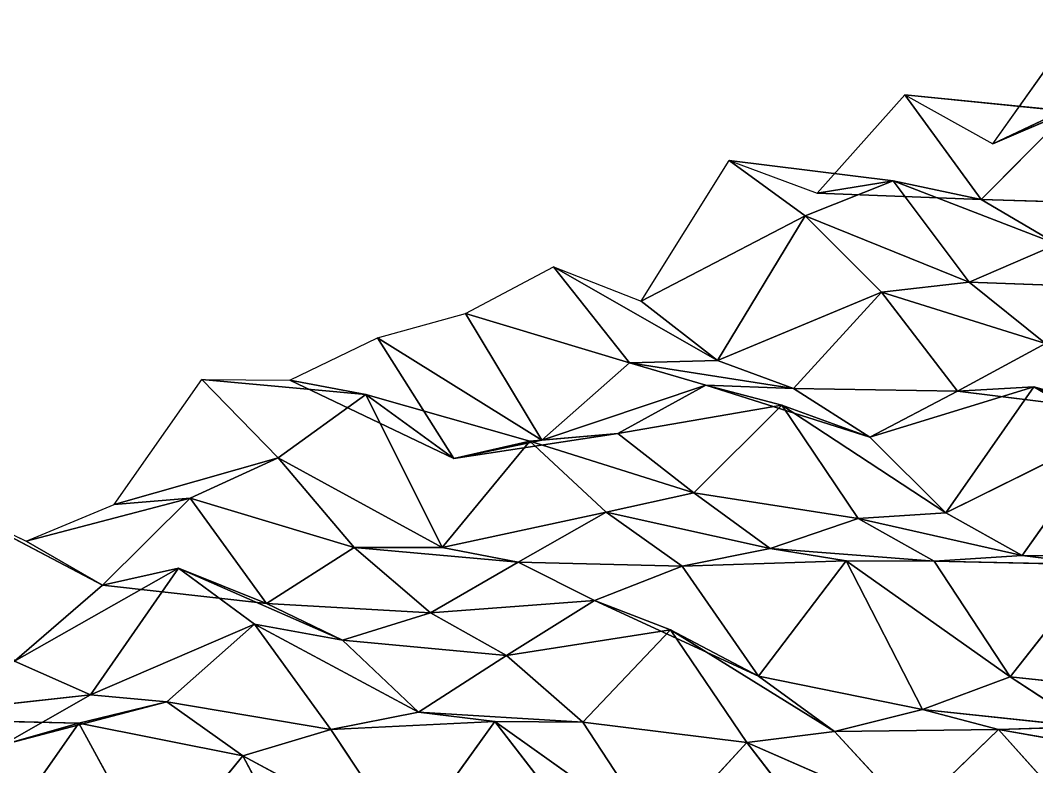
# Model space of a CAD drawing. Header units: metres. Extents: x -3703 to 431, y -1555 to 134.
# Drawn here: x -2308.5 to -2153.3, y -947.8 to -833.8 of the extents above; entities that cross this region are included whole.
import ezdxf

# ---------------------------------------------------------------- set-up
doc = ezdxf.new("R2010")
doc.units = ezdxf.units.M

msp = doc.modelspace()

# ---------------------------------------------------------------- linework, layer by layer
for p, q in [((-2160.042, -852.6687, -4694.363), (-2146.6255, -833.8386, -4671.078)), ((-2134.998, -840.8622, -4709.8345), (-2160.042, -852.6687, -4694.363)), ((-2160.042, -852.6687, -4694.363), (-2134.998, -840.8622, -4709.8345)), ((-2186.8748, -860.2356, -4747.662), (-2173.4583, -845.21655, -4723.525)), ((-2148.4143, -847.719, -4735.7964), (-2173.4583, -845.21655, -4723.525)), ((-2173.4583, -845.21655, -4723.525), (-2160.042, -852.6687, -4694.363)), ((-2173.4583, -845.21655, -4723.525), (-2161.8308, -861.1963, -4760.279)), ((-2161.8308, -861.1963, -4760.279), (-2173.4583, -845.21655, -4723.525)), ((-2173.4583, -845.21655, -4723.525), (-2148.4143, -847.719, -4735.7964)), ((-2148.4143, -847.719, -4735.7964), (-2161.8308, -861.1963, -4760.279)), ((-2161.8308, -861.1963, -4760.279), (-2148.4143, -847.719, -4735.7964)), ((-2160.042, -852.6687, -4694.363), (-2148.4143, -847.719, -4735.7964)), ((-2148.4143, -847.719, -4735.7964), (-2160.042, -852.6687, -4694.363)), ((-2213.7075, -876.70715, -4798.9697), (-2200.291, -855.2516, -4776.272)), ((-2175.247, -858.3573, -4788.4087), (-2200.291, -855.2516, -4776.272)), ((-2200.291, -855.2516, -4776.272), (-2186.8748, -860.2356, -4747.662)), ((-2200.291, -855.2516, -4776.272), (-2188.6636, -863.6692, -4814.7163)), ((-2188.6636, -863.6692, -4814.7163), (-2200.291, -855.2516, -4776.272)), ((-2200.291, -855.2516, -4776.272), (-2175.247, -858.3573, -4788.4087)), ((-2175.247, -858.3573, -4788.4087), (-2188.6636, -863.6692, -4814.7163)), ((-2188.6636, -863.6692, -4814.7163), (-2175.247, -858.3573, -4788.4087)), ((-2186.8748, -860.2356, -4747.662), (-2175.247, -858.3573, -4788.4087)), ((-2175.247, -858.3573, -4788.4087), (-2186.8748, -860.2356, -4747.662)), ((-2161.8308, -861.1963, -4760.279), (-2175.247, -858.3573, -4788.4087)), ((-2150.2031, -868.0154, -4799.0806), (-2175.247, -858.3573, -4788.4087)), ((-2175.247, -858.3573, -4788.4087), (-2161.8308, -861.1963, -4760.279)), ((-2175.247, -858.3573, -4788.4087), (-2163.6196, -873.78625, -4825.285)), ((-2163.6196, -873.78625, -4825.285), (-2175.247, -858.3573, -4788.4087)), ((-2175.247, -858.3573, -4788.4087), (-2150.2031, -868.0154, -4799.0806)), ((-2161.8308, -861.1963, -4760.279), (-2186.8748, -860.2356, -4747.662)), ((-2186.8748, -860.2356, -4747.662), (-2161.8308, -861.1963, -4760.279)), ((-2136.7869, -861.96936, -4772.937), (-2161.8308, -861.1963, -4760.279)), ((-2161.8308, -861.1963, -4760.279), (-2150.2031, -868.0154, -4799.0806)), ((-2150.2031, -868.0154, -4799.0806), (-2161.8308, -861.1963, -4760.279)), ((-2161.8308, -861.1963, -4760.279), (-2136.7869, -861.96936, -4772.937)), ((-2188.6636, -863.6692, -4814.7163), (-2213.7075, -876.70715, -4798.9697)), ((-2213.7075, -876.70715, -4798.9697), (-2188.6636, -863.6692, -4814.7163)), ((-2188.6636, -863.6692, -4814.7163), (-2202.08, -885.7538, -4837.2734)), ((-2202.08, -885.7538, -4837.2734), (-2188.6636, -863.6692, -4814.7163)), ((-2163.6196, -873.78625, -4825.285), (-2188.6636, -863.6692, -4814.7163)), ((-2188.6636, -863.6692, -4814.7163), (-2177.0361, -875.3176, -4852.438)), ((-2177.0361, -875.3176, -4852.438), (-2188.6636, -863.6692, -4814.7163)), ((-2188.6636, -863.6692, -4814.7163), (-2163.6196, -873.78625, -4825.285)), ((-2150.2031, -868.0154, -4799.0806), (-2163.6196, -873.78625, -4825.285)), ((-2163.6196, -873.78625, -4825.285), (-2150.2031, -868.0154, -4799.0806)), ((-2240.5403, -878.6094, -4853.5356), (-2227.124, -871.44507, -4827.6416)), ((-2202.08, -885.7538, -4837.2734), (-2227.124, -871.44507, -4827.6416)), ((-2227.124, -871.44507, -4827.6416), (-2213.7075, -876.70715, -4798.9697)), ((-2227.124, -871.44507, -4827.6416), (-2215.4963, -886.11414, -4864.6885)), ((-2215.4963, -886.11414, -4864.6885), (-2227.124, -871.44507, -4827.6416)), ((-2227.124, -871.44507, -4827.6416), (-2202.08, -885.7538, -4837.2734)), ((-2163.6196, -873.78625, -4825.285), (-2177.0361, -875.3176, -4852.438)), ((-2177.0361, -875.3176, -4852.438), (-2163.6196, -873.78625, -4825.285)), ((-2138.5757, -874.7449, -4837.9023), (-2163.6196, -873.78625, -4825.285)), ((-2163.6196, -873.78625, -4825.285), (-2151.9922, -883.1477, -4863.5186)), ((-2151.9922, -883.1477, -4863.5186), (-2163.6196, -873.78625, -4825.285)), ((-2163.6196, -873.78625, -4825.285), (-2138.5757, -874.7449, -4837.9023)), ((-2213.7075, -876.70715, -4798.9697), (-2202.08, -885.7538, -4837.2734)), ((-2202.08, -885.7538, -4837.2734), (-2213.7075, -876.70715, -4798.9697)), ((-2177.0361, -875.3176, -4852.438), (-2202.08, -885.7538, -4837.2734)), ((-2202.08, -885.7538, -4837.2734), (-2177.0361, -875.3176, -4852.438)), ((-2177.0361, -875.3176, -4852.438), (-2190.4524, -890.0399, -4876.642)), ((-2190.4524, -890.0399, -4876.642), (-2177.0361, -875.3176, -4852.438)), ((-2151.9922, -883.1477, -4863.5186), (-2177.0361, -875.3176, -4852.438)), ((-2177.0361, -875.3176, -4852.438), (-2165.4084, -890.45776, -4889.38)), ((-2165.4084, -890.45776, -4889.38), (-2177.0361, -875.3176, -4852.438)), ((-2177.0361, -875.3176, -4852.438), (-2151.9922, -883.1477, -4863.5186)), ((-2253.9568, -882.3169, -4880.2017), (-2240.5403, -878.6094, -4853.5356)), ((-2215.4963, -886.11414, -4864.6885), (-2240.5403, -878.6094, -4853.5356)), ((-2240.5403, -878.6094, -4853.5356), (-2228.9128, -897.9396, -4889.5396)), ((-2228.9128, -897.9396, -4889.5396), (-2240.5403, -878.6094, -4853.5356)), ((-2240.5403, -878.6094, -4853.5356), (-2215.4963, -886.11414, -4864.6885)), ((-2267.373, -888.7543, -4906.258), (-2253.9568, -882.3169, -4880.2017)), ((-2228.9128, -897.9396, -4889.5396), (-2253.9568, -882.3169, -4880.2017)), ((-2253.9568, -882.3169, -4880.2017), (-2242.329, -900.7379, -4916.409)), ((-2242.329, -900.7379, -4916.409), (-2253.9568, -882.3169, -4880.2017)), ((-2253.9568, -882.3169, -4880.2017), (-2228.9128, -897.9396, -4889.5396)), ((-2151.9922, -883.1477, -4863.5186), (-2165.4084, -890.45776, -4889.38)), ((-2165.4084, -890.45776, -4889.38), (-2151.9922, -883.1477, -4863.5186)), ((-2202.08, -885.7538, -4837.2734), (-2215.4963, -886.11414, -4864.6885)), ((-2215.4963, -886.11414, -4864.6885), (-2202.08, -885.7538, -4837.2734)), ((-2202.08, -885.7538, -4837.2734), (-2190.4524, -890.0399, -4876.642)), ((-2190.4524, -890.0399, -4876.642), (-2202.08, -885.7538, -4837.2734)), ((-2215.4963, -886.11414, -4864.6885), (-2228.9128, -897.9396, -4889.5396)), ((-2228.9128, -897.9396, -4889.5396), (-2215.4963, -886.11414, -4864.6885)), ((-2190.4524, -890.0399, -4876.642), (-2215.4963, -886.11414, -4864.6885)), ((-2215.4963, -886.11414, -4864.6885), (-2203.869, -889.53625, -4904.25)), ((-2203.869, -889.53625, -4904.25), (-2215.4963, -886.11414, -4864.6885)), ((-2215.4963, -886.11414, -4864.6885), (-2190.4524, -890.0399, -4876.642)), ((-2294.206, -907.7278, -4957.006), (-2280.7896, -888.6548, -4933.7754)), ((-2255.7456, -890.94336, -4946.0947), (-2280.7896, -888.6548, -4933.7754)), ((-2280.7896, -888.6548, -4933.7754), (-2267.373, -888.7543, -4906.258)), ((-2280.7896, -888.6548, -4933.7754), (-2269.162, -900.635, -4971.423)), ((-2269.162, -900.635, -4971.423), (-2280.7896, -888.6548, -4933.7754)), ((-2280.7896, -888.6548, -4933.7754), (-2255.7456, -890.94336, -4946.0947)), ((-2242.329, -900.7379, -4916.409), (-2267.373, -888.7543, -4906.258)), ((-2267.373, -888.7543, -4906.258), (-2255.7456, -890.94336, -4946.0947)), ((-2255.7456, -890.94336, -4946.0947), (-2267.373, -888.7543, -4906.258)), ((-2267.373, -888.7543, -4906.258), (-2242.329, -900.7379, -4916.409)), ((-2203.869, -889.53625, -4904.25), (-2228.9128, -897.9396, -4889.5396)), ((-2228.9128, -897.9396, -4889.5396), (-2203.869, -889.53625, -4904.25)), ((-2203.869, -889.53625, -4904.25), (-2217.2852, -896.9066, -4930.097)), ((-2217.2852, -896.9066, -4930.097), (-2203.869, -889.53625, -4904.25)), ((-2190.4524, -890.0399, -4876.642), (-2203.869, -889.53625, -4904.25)), ((-2178.825, -897.4675, -4915.3076), (-2203.869, -889.53625, -4904.25)), ((-2203.869, -889.53625, -4904.25), (-2190.4524, -890.0399, -4876.642)), ((-2203.869, -889.53625, -4904.25), (-2192.2412, -892.58435, -4943.895)), ((-2192.2412, -892.58435, -4943.895), (-2203.869, -889.53625, -4904.25)), ((-2203.869, -889.53625, -4904.25), (-2178.825, -897.4675, -4915.3076)), ((-2165.4084, -890.45776, -4889.38), (-2190.4524, -890.0399, -4876.642)), ((-2190.4524, -890.0399, -4876.642), (-2178.825, -897.4675, -4915.3076)), ((-2178.825, -897.4675, -4915.3076), (-2190.4524, -890.0399, -4876.642)), ((-2190.4524, -890.0399, -4876.642), (-2165.4084, -890.45776, -4889.38)), ((-2153.781, -889.77295, -4929.8594), (-2178.825, -897.4675, -4915.3076)), ((-2178.825, -897.4675, -4915.3076), (-2153.781, -889.77295, -4929.8594)), ((-2165.4084, -890.45776, -4889.38), (-2178.825, -897.4675, -4915.3076)), ((-2178.825, -897.4675, -4915.3076), (-2165.4084, -890.45776, -4889.38)), ((-2153.781, -889.77295, -4929.8594), (-2167.1973, -909.0078, -4953.0537)), ((-2167.1973, -909.0078, -4953.0537), (-2153.781, -889.77295, -4929.8594)), ((-2165.4084, -890.45776, -4889.38), (-2153.781, -889.77295, -4929.8594)), ((-2153.781, -889.77295, -4929.8594), (-2165.4084, -890.45776, -4889.38)), ((-2140.3645, -893.54407, -4901.521), (-2165.4084, -890.45776, -4889.38)), ((-2165.4084, -890.45776, -4889.38), (-2140.3645, -893.54407, -4901.521)), ((-2140.3645, -893.54407, -4901.521), (-2153.781, -889.77295, -4929.8594)), ((-2128.737, -901.17566, -4940.141), (-2153.781, -889.77295, -4929.8594)), ((-2153.781, -889.77295, -4929.8594), (-2140.3645, -893.54407, -4901.521)), ((-2153.781, -889.77295, -4929.8594), (-2142.1533, -896.6107, -4968.657)), ((-2142.1533, -896.6107, -4968.657), (-2153.781, -889.77295, -4929.8594)), ((-2153.781, -889.77295, -4929.8594), (-2128.737, -901.17566, -4940.141)), ((-2255.7456, -890.94336, -4946.0947), (-2269.162, -900.635, -4971.423)), ((-2269.162, -900.635, -4971.423), (-2255.7456, -890.94336, -4946.0947)), ((-2242.329, -900.7379, -4916.409), (-2255.7456, -890.94336, -4946.0947)), ((-2230.7017, -898.0984, -4957.326), (-2255.7456, -890.94336, -4946.0947)), ((-2255.7456, -890.94336, -4946.0947), (-2242.329, -900.7379, -4916.409)), ((-2255.7456, -890.94336, -4946.0947), (-2244.1182, -914.33704, -4981.1904)), ((-2244.1182, -914.33704, -4981.1904), (-2255.7456, -890.94336, -4946.0947)), ((-2255.7456, -890.94336, -4946.0947), (-2230.7017, -898.0984, -4957.326)), ((-2192.2412, -892.58435, -4943.895), (-2217.2852, -896.9066, -4930.097)), ((-2217.2852, -896.9066, -4930.097), (-2192.2412, -892.58435, -4943.895)), ((-2192.2412, -892.58435, -4943.895), (-2205.6577, -905.9542, -4968.401)), ((-2205.6577, -905.9542, -4968.401), (-2192.2412, -892.58435, -4943.895)), ((-2178.825, -897.4675, -4915.3076), (-2192.2412, -892.58435, -4943.895)), ((-2167.1973, -909.0078, -4953.0537), (-2192.2412, -892.58435, -4943.895)), ((-2192.2412, -892.58435, -4943.895), (-2178.825, -897.4675, -4915.3076)), ((-2192.2412, -892.58435, -4943.895), (-2180.6138, -909.8673, -4980.357)), ((-2180.6138, -909.8673, -4980.357), (-2192.2412, -892.58435, -4943.895)), ((-2192.2412, -892.58435, -4943.895), (-2167.1973, -909.0078, -4953.0537)), ((-2217.2852, -896.9066, -4930.097), (-2242.329, -900.7379, -4916.409)), ((-2242.329, -900.7379, -4916.409), (-2217.2852, -896.9066, -4930.097)), ((-2217.2852, -896.9066, -4930.097), (-2230.7017, -898.0984, -4957.326)), ((-2230.7017, -898.0984, -4957.326), (-2217.2852, -896.9066, -4930.097)), ((-2228.9128, -897.9396, -4889.5396), (-2217.2852, -896.9066, -4930.097)), ((-2217.2852, -896.9066, -4930.097), (-2228.9128, -897.9396, -4889.5396)), ((-2217.2852, -896.9066, -4930.097), (-2205.6577, -905.9542, -4968.401)), ((-2205.6577, -905.9542, -4968.401), (-2217.2852, -896.9066, -4930.097)), ((-2142.1533, -896.6107, -4968.657), (-2167.1973, -909.0078, -4953.0537)), ((-2167.1973, -909.0078, -4953.0537), (-2142.1533, -896.6107, -4968.657)), ((-2142.1533, -896.6107, -4968.657), (-2155.5698, -915.5353, -4991.921)), ((-2155.5698, -915.5353, -4991.921), (-2142.1533, -896.6107, -4968.657)), ((-2230.7017, -898.0984, -4957.326), (-2244.1182, -914.33704, -4981.1904)), ((-2244.1182, -914.33704, -4981.1904), (-2230.7017, -898.0984, -4957.326)), ((-2228.9128, -897.9396, -4889.5396), (-2242.329, -900.7379, -4916.409)), ((-2242.329, -900.7379, -4916.409), (-2228.9128, -897.9396, -4889.5396)), ((-2242.329, -900.7379, -4916.409), (-2230.7017, -898.0984, -4957.326)), ((-2230.7017, -898.0984, -4957.326), (-2242.329, -900.7379, -4916.409)), ((-2205.6577, -905.9542, -4968.401), (-2230.7017, -898.0984, -4957.326)), ((-2230.7017, -898.0984, -4957.326), (-2219.0742, -908.9133, -4995.2344)), ((-2219.0742, -908.9133, -4995.2344), (-2230.7017, -898.0984, -4957.326)), ((-2230.7017, -898.0984, -4957.326), (-2205.6577, -905.9542, -4968.401)), ((-2178.825, -897.4675, -4915.3076), (-2167.1973, -909.0078, -4953.0537)), ((-2167.1973, -909.0078, -4953.0537), (-2178.825, -897.4675, -4915.3076)), ((-2269.162, -900.635, -4971.423), (-2294.206, -907.7278, -4957.006)), ((-2294.206, -907.7278, -4957.006), (-2269.162, -900.635, -4971.423)), ((-2269.162, -900.635, -4971.423), (-2282.5784, -906.80334, -4997.5396)), ((-2282.5784, -906.80334, -4997.5396), (-2269.162, -900.635, -4971.423)), ((-2244.1182, -914.33704, -4981.1904), (-2269.162, -900.635, -4971.423)), ((-2269.162, -900.635, -4971.423), (-2257.5344, -914.29333, -5008.696)), ((-2257.5344, -914.29333, -5008.696), (-2269.162, -900.635, -4971.423)), ((-2269.162, -900.635, -4971.423), (-2244.1182, -914.33704, -4981.1904)), ((-2205.6577, -905.9542, -4968.401), (-2219.0742, -908.9133, -4995.2344)), ((-2219.0742, -908.9133, -4995.2344), (-2205.6577, -905.9542, -4968.401)), ((-2180.6138, -909.8673, -4980.357), (-2205.6577, -905.9542, -4968.401)), ((-2205.6577, -905.9542, -4968.401), (-2194.0303, -914.4867, -5006.8193)), ((-2194.0303, -914.4867, -5006.8193), (-2205.6577, -905.9542, -4968.401)), ((-2205.6577, -905.9542, -4968.401), (-2180.6138, -909.8673, -4980.357)), ((-2295.9949, -920.0477, -5022.073), (-2321.0388, -906.90466, -5012.181)), ((-2321.0388, -906.90466, -5012.181), (-2307.6223, -913.3417, -4983.2466)), ((-2321.0388, -906.90466, -5012.181), (-2295.9949, -920.0477, -5022.073)), ((-2282.5784, -906.80334, -4997.5396), (-2307.6223, -913.3417, -4983.2466)), ((-2307.6223, -913.3417, -4983.2466), (-2282.5784, -906.80334, -4997.5396)), ((-2307.6223, -913.3417, -4983.2466), (-2294.206, -907.7278, -4957.006)), ((-2282.5784, -906.80334, -4997.5396), (-2295.9949, -920.0477, -5022.073)), ((-2295.9949, -920.0477, -5022.073), (-2282.5784, -906.80334, -4997.5396)), ((-2294.206, -907.7278, -4957.006), (-2282.5784, -906.80334, -4997.5396)), ((-2282.5784, -906.80334, -4997.5396), (-2294.206, -907.7278, -4957.006)), ((-2257.5344, -914.29333, -5008.696), (-2282.5784, -906.80334, -4997.5396)), ((-2282.5784, -906.80334, -4997.5396), (-2270.951, -922.87854, -5034.2715)), ((-2270.951, -922.87854, -5034.2715), (-2282.5784, -906.80334, -4997.5396)), ((-2282.5784, -906.80334, -4997.5396), (-2257.5344, -914.29333, -5008.696)), ((-2219.0742, -908.9133, -4995.2344), (-2244.1182, -914.33704, -4981.1904)), ((-2244.1182, -914.33704, -4981.1904), (-2219.0742, -908.9133, -4995.2344)), ((-2219.0742, -908.9133, -4995.2344), (-2232.4905, -916.5697, -5021.018)), ((-2232.4905, -916.5697, -5021.018), (-2219.0742, -908.9133, -4995.2344)), ((-2194.0303, -914.4867, -5006.8193), (-2219.0742, -908.9133, -4995.2344)), ((-2219.0742, -908.9133, -4995.2344), (-2207.4465, -917.1643, -5033.7163)), ((-2207.4465, -917.1643, -5033.7163), (-2219.0742, -908.9133, -4995.2344)), ((-2219.0742, -908.9133, -4995.2344), (-2194.0303, -914.4867, -5006.8193)), ((-2167.1973, -909.0078, -4953.0537), (-2180.6138, -909.8673, -4980.357)), ((-2180.6138, -909.8673, -4980.357), (-2167.1973, -909.0078, -4953.0537)), ((-2167.1973, -909.0078, -4953.0537), (-2155.5698, -915.5353, -4991.921)), ((-2155.5698, -915.5353, -4991.921), (-2167.1973, -909.0078, -4953.0537)), ((-2180.6138, -909.8673, -4980.357), (-2194.0303, -914.4867, -5006.8193)), ((-2194.0303, -914.4867, -5006.8193), (-2180.6138, -909.8673, -4980.357)), ((-2155.5698, -915.5353, -4991.921), (-2180.6138, -909.8673, -4980.357)), ((-2180.6138, -909.8673, -4980.357), (-2168.9863, -916.4175, -5019.2188)), ((-2168.9863, -916.4175, -5019.2188), (-2180.6138, -909.8673, -4980.357)), ((-2180.6138, -909.8673, -4980.357), (-2155.5698, -915.5353, -4991.921)), ((-2307.6223, -913.3417, -4983.2466), (-2295.9949, -920.0477, -5022.073)), ((-2295.9949, -920.0477, -5022.073), (-2307.6223, -913.3417, -4983.2466)), ((-2257.5344, -914.29333, -5008.696), (-2270.951, -922.87854, -5034.2715)), ((-2270.951, -922.87854, -5034.2715), (-2257.5344, -914.29333, -5008.696)), ((-2244.1182, -914.33704, -4981.1904), (-2257.5344, -914.29333, -5008.696)), ((-2232.4905, -916.5697, -5021.018), (-2257.5344, -914.29333, -5008.696)), ((-2257.5344, -914.29333, -5008.696), (-2244.1182, -914.33704, -4981.1904)), ((-2257.5344, -914.29333, -5008.696), (-2245.907, -924.2783, -5046.79)), ((-2245.907, -924.2783, -5046.79), (-2257.5344, -914.29333, -5008.696)), ((-2257.5344, -914.29333, -5008.696), (-2232.4905, -916.5697, -5021.018)), ((-2244.1182, -914.33704, -4981.1904), (-2232.4905, -916.5697, -5021.018)), ((-2232.4905, -916.5697, -5021.018), (-2244.1182, -914.33704, -4981.1904)), ((-2194.0303, -914.4867, -5006.8193), (-2207.4465, -917.1643, -5033.7163)), ((-2207.4465, -917.1643, -5033.7163), (-2194.0303, -914.4867, -5006.8193)), ((-2168.9863, -916.4175, -5019.2188), (-2194.0303, -914.4867, -5006.8193)), ((-2194.0303, -914.4867, -5006.8193), (-2182.4026, -916.3462, -5046.7305)), ((-2182.4026, -916.3462, -5046.7305), (-2194.0303, -914.4867, -5006.8193)), ((-2194.0303, -914.4867, -5006.8193), (-2168.9863, -916.4175, -5019.2188)), ((-2155.5698, -915.5353, -4991.921), (-2168.9863, -916.4175, -5019.2188)), ((-2168.9863, -916.4175, -5019.2188), (-2155.5698, -915.5353, -4991.921)), ((-2130.526, -915.7621, -5004.701), (-2155.5698, -915.5353, -4991.921)), ((-2155.5698, -915.5353, -4991.921), (-2143.9424, -916.9407, -5031.933)), ((-2143.9424, -916.9407, -5031.933), (-2155.5698, -915.5353, -4991.921)), ((-2155.5698, -915.5353, -4991.921), (-2130.526, -915.7621, -5004.701)), ((-2232.4905, -916.5697, -5021.018), (-2245.907, -924.2783, -5046.79)), ((-2245.907, -924.2783, -5046.79), (-2232.4905, -916.5697, -5021.018)), ((-2207.4465, -917.1643, -5033.7163), (-2232.4905, -916.5697, -5021.018)), ((-2232.4905, -916.5697, -5021.018), (-2220.863, -922.42017, -5060.0366)), ((-2220.863, -922.42017, -5060.0366), (-2232.4905, -916.5697, -5021.018)), ((-2232.4905, -916.5697, -5021.018), (-2207.4465, -917.1643, -5033.7163)), ((-2182.4026, -916.3462, -5046.7305), (-2207.4465, -917.1643, -5033.7163)), ((-2207.4465, -917.1643, -5033.7163), (-2182.4026, -916.3462, -5046.7305)), ((-2182.4026, -916.3462, -5046.7305), (-2195.819, -933.948, -5070.29)), ((-2195.819, -933.948, -5070.29), (-2182.4026, -916.3462, -5046.7305)), ((-2168.9863, -916.4175, -5019.2188), (-2182.4026, -916.3462, -5046.7305)), ((-2157.3586, -934.0642, -5055.6), (-2182.4026, -916.3462, -5046.7305)), ((-2182.4026, -916.3462, -5046.7305), (-2168.9863, -916.4175, -5019.2188)), ((-2182.4026, -916.3462, -5046.7305), (-2170.7751, -939.0288, -5081.9854)), ((-2170.7751, -939.0288, -5081.9854), (-2182.4026, -916.3462, -5046.7305)), ((-2182.4026, -916.3462, -5046.7305), (-2157.3586, -934.0642, -5055.6)), ((-2143.9424, -916.9407, -5031.933), (-2168.9863, -916.4175, -5019.2188)), ((-2168.9863, -916.4175, -5019.2188), (-2157.3586, -934.0642, -5055.6)), ((-2157.3586, -934.0642, -5055.6), (-2168.9863, -916.4175, -5019.2188)), ((-2168.9863, -916.4175, -5019.2188), (-2143.9424, -916.9407, -5031.933)), ((-2143.9424, -916.9407, -5031.933), (-2157.3586, -934.0642, -5055.6)), ((-2157.3586, -934.0642, -5055.6), (-2143.9424, -916.9407, -5031.933)), ((-2284.3672, -917.4751, -5062.975), (-2309.4111, -931.64746, -5046.975)), ((-2309.4111, -931.64746, -5046.975), (-2284.3672, -917.4751, -5062.975)), ((-2284.3672, -917.4751, -5062.975), (-2297.7837, -936.8059, -5086.148)), ((-2297.7837, -936.8059, -5086.148), (-2284.3672, -917.4751, -5062.975)), ((-2295.9949, -920.0477, -5022.073), (-2284.3672, -917.4751, -5062.975)), ((-2284.3672, -917.4751, -5062.975), (-2295.9949, -920.0477, -5022.073)), ((-2270.951, -922.87854, -5034.2715), (-2284.3672, -917.4751, -5062.975)), ((-2259.3232, -928.4596, -5073.35), (-2284.3672, -917.4751, -5062.975)), ((-2284.3672, -917.4751, -5062.975), (-2270.951, -922.87854, -5034.2715)), ((-2284.3672, -917.4751, -5062.975), (-2272.7397, -926.0199, -5101.391)), ((-2272.7397, -926.0199, -5101.391), (-2284.3672, -917.4751, -5062.975)), ((-2284.3672, -917.4751, -5062.975), (-2259.3232, -928.4596, -5073.35)), ((-2207.4465, -917.1643, -5033.7163), (-2220.863, -922.42017, -5060.0366)), ((-2220.863, -922.42017, -5060.0366), (-2207.4465, -917.1643, -5033.7163)), ((-2207.4465, -917.1643, -5033.7163), (-2195.819, -933.948, -5070.29)), ((-2195.819, -933.948, -5070.29), (-2207.4465, -917.1643, -5033.7163)), ((-2295.9949, -920.0477, -5022.073), (-2309.4111, -931.64746, -5046.975)), ((-2309.4111, -931.64746, -5046.975), (-2295.9949, -920.0477, -5022.073)), ((-2270.951, -922.87854, -5034.2715), (-2295.9949, -920.0477, -5022.073)), ((-2295.9949, -920.0477, -5022.073), (-2270.951, -922.87854, -5034.2715)), ((-2245.907, -924.2783, -5046.79), (-2270.951, -922.87854, -5034.2715)), ((-2270.951, -922.87854, -5034.2715), (-2259.3232, -928.4596, -5073.35)), ((-2259.3232, -928.4596, -5073.35), (-2270.951, -922.87854, -5034.2715)), ((-2270.951, -922.87854, -5034.2715), (-2245.907, -924.2783, -5046.79)), ((-2220.863, -922.42017, -5060.0366), (-2245.907, -924.2783, -5046.79)), ((-2245.907, -924.2783, -5046.79), (-2220.863, -922.42017, -5060.0366)), ((-2220.863, -922.42017, -5060.0366), (-2234.2793, -930.7772, -5085.663)), ((-2234.2793, -930.7772, -5085.663), (-2220.863, -922.42017, -5060.0366)), ((-2195.819, -933.948, -5070.29), (-2220.863, -922.42017, -5060.0366)), ((-2220.863, -922.42017, -5060.0366), (-2209.2354, -926.90234, -5099.361)), ((-2209.2354, -926.90234, -5099.361), (-2220.863, -922.42017, -5060.0366)), ((-2220.863, -922.42017, -5060.0366), (-2195.819, -933.948, -5070.29)), ((-2245.907, -924.2783, -5046.79), (-2259.3232, -928.4596, -5073.35)), ((-2259.3232, -928.4596, -5073.35), (-2245.907, -924.2783, -5046.79)), ((-2245.907, -924.2783, -5046.79), (-2234.2793, -930.7772, -5085.663)), ((-2234.2793, -930.7772, -5085.663), (-2245.907, -924.2783, -5046.79)), ((-2272.7397, -926.0199, -5101.391), (-2297.7837, -936.8059, -5086.148)), ((-2297.7837, -936.8059, -5086.148), (-2272.7397, -926.0199, -5101.391)), ((-2272.7397, -926.0199, -5101.391), (-2286.1562, -937.88354, -5126.234)), ((-2286.1562, -937.88354, -5126.234), (-2272.7397, -926.0199, -5101.391)), ((-2259.3232, -928.4596, -5073.35), (-2272.7397, -926.0199, -5101.391)), ((-2247.6958, -939.4397, -5111.2217), (-2272.7397, -926.0199, -5101.391)), ((-2272.7397, -926.0199, -5101.391), (-2259.3232, -928.4596, -5073.35)), ((-2272.7397, -926.0199, -5101.391), (-2261.1123, -942.08203, -5138.1265)), ((-2261.1123, -942.08203, -5138.1265), (-2272.7397, -926.0199, -5101.391)), ((-2272.7397, -926.0199, -5101.391), (-2247.6958, -939.4397, -5111.2217)), ((-2209.2354, -926.90234, -5099.361), (-2234.2793, -930.7772, -5085.663)), ((-2234.2793, -930.7772, -5085.663), (-2209.2354, -926.90234, -5099.361)), ((-2209.2354, -926.90234, -5099.361), (-2222.6519, -940.96765, -5123.711)), ((-2222.6519, -940.96765, -5123.711), (-2209.2354, -926.90234, -5099.361)), ((-2195.819, -933.948, -5070.29), (-2209.2354, -926.90234, -5099.361)), ((-2184.1914, -942.39685, -5108.7275), (-2209.2354, -926.90234, -5099.361)), ((-2209.2354, -926.90234, -5099.361), (-2195.819, -933.948, -5070.29)), ((-2209.2354, -926.90234, -5099.361), (-2197.608, -944.09595, -5135.843)), ((-2197.608, -944.09595, -5135.843), (-2209.2354, -926.90234, -5099.361)), ((-2209.2354, -926.90234, -5099.361), (-2184.1914, -942.39685, -5108.7275)), ((-2234.2793, -930.7772, -5085.663), (-2259.3232, -928.4596, -5073.35)), ((-2259.3232, -928.4596, -5073.35), (-2247.6958, -939.4397, -5111.2217)), ((-2247.6958, -939.4397, -5111.2217), (-2259.3232, -928.4596, -5073.35)), ((-2259.3232, -928.4596, -5073.35), (-2234.2793, -930.7772, -5085.663)), ((-2234.2793, -930.7772, -5085.663), (-2247.6958, -939.4397, -5111.2217)), ((-2247.6958, -939.4397, -5111.2217), (-2234.2793, -930.7772, -5085.663)), ((-2234.2793, -930.7772, -5085.663), (-2222.6519, -940.96765, -5123.711)), ((-2222.6519, -940.96765, -5123.711), (-2234.2793, -930.7772, -5085.663)), ((-2309.4111, -931.64746, -5046.975), (-2297.7837, -936.8059, -5086.148)), ((-2297.7837, -936.8059, -5086.148), (-2309.4111, -931.64746, -5046.975)), ((-2170.7751, -939.0288, -5081.9854), (-2195.819, -933.948, -5070.29)), ((-2195.819, -933.948, -5070.29), (-2184.1914, -942.39685, -5108.7275)), ((-2184.1914, -942.39685, -5108.7275), (-2195.819, -933.948, -5070.29)), ((-2195.819, -933.948, -5070.29), (-2170.7751, -939.0288, -5081.9854)), ((-2157.3586, -934.0642, -5055.6), (-2170.7751, -939.0288, -5081.9854)), ((-2170.7751, -939.0288, -5081.9854), (-2157.3586, -934.0642, -5055.6)), ((-2132.3147, -936.7268, -5067.836), (-2157.3586, -934.0642, -5055.6)), ((-2157.3586, -934.0642, -5055.6), (-2145.7312, -941.69836, -5094.219)), ((-2145.7312, -941.69836, -5094.219), (-2157.3586, -934.0642, -5055.6)), ((-2157.3586, -934.0642, -5055.6), (-2132.3147, -936.7268, -5067.836)), ((-2297.7837, -936.8059, -5086.148), (-2322.8276, -939.5758, -5072.6973)), ((-2322.8276, -939.5758, -5072.6973), (-2297.7837, -936.8059, -5086.148)), ((-2297.7837, -936.8059, -5086.148), (-2311.2002, -944.454, -5111.9336)), ((-2311.2002, -944.454, -5111.9336), (-2297.7837, -936.8059, -5086.148)), ((-2297.7837, -936.8059, -5086.148), (-2286.1562, -937.88354, -5126.234)), ((-2286.1562, -937.88354, -5126.234), (-2297.7837, -936.8059, -5086.148)), ((-2286.1562, -937.88354, -5126.234), (-2311.2002, -944.454, -5111.9336)), ((-2311.2002, -944.454, -5111.9336), (-2286.1562, -937.88354, -5126.234)), ((-2286.1562, -937.88354, -5126.234), (-2299.5725, -941.1372, -5153.002)), ((-2299.5725, -941.1372, -5153.002), (-2286.1562, -937.88354, -5126.234)), ((-2261.1123, -942.08203, -5138.1265), (-2286.1562, -937.88354, -5126.234)), ((-2286.1562, -937.88354, -5126.234), (-2274.5286, -946.1262, -5164.718)), ((-2274.5286, -946.1262, -5164.718), (-2286.1562, -937.88354, -5126.234)), ((-2286.1562, -937.88354, -5126.234), (-2261.1123, -942.08203, -5138.1265)), ((-2247.6958, -939.4397, -5111.2217), (-2261.1123, -942.08203, -5138.1265)), ((-2261.1123, -942.08203, -5138.1265), (-2247.6958, -939.4397, -5111.2217)), ((-2222.6519, -940.96765, -5123.711), (-2247.6958, -939.4397, -5111.2217)), ((-2247.6958, -939.4397, -5111.2217), (-2236.0684, -940.8602, -5151.231)), ((-2236.0684, -940.8602, -5151.231), (-2247.6958, -939.4397, -5111.2217)), ((-2247.6958, -939.4397, -5111.2217), (-2222.6519, -940.96765, -5123.711)), ((-2170.7751, -939.0288, -5081.9854), (-2184.1914, -942.39685, -5108.7275)), ((-2184.1914, -942.39685, -5108.7275), (-2170.7751, -939.0288, -5081.9854)), ((-2145.7312, -941.69836, -5094.219), (-2170.7751, -939.0288, -5081.9854)), ((-2170.7751, -939.0288, -5081.9854), (-2159.1472, -942.0773, -5121.63)), ((-2159.1472, -942.0773, -5121.63), (-2170.7751, -939.0288, -5081.9854)), ((-2170.7751, -939.0288, -5081.9854), (-2145.7312, -941.69836, -5094.219)), ((-2299.5725, -941.1372, -5153.002), (-2324.6165, -940.5509, -5140.302)), ((-2324.6165, -940.5509, -5140.302), (-2299.5725, -941.1372, -5153.002)), ((-2299.5725, -941.1372, -5153.002), (-2312.989, -960.2335, -5176.227)), ((-2312.989, -960.2335, -5176.227), (-2299.5725, -941.1372, -5153.002)), ((-2311.2002, -944.454, -5111.9336), (-2299.5725, -941.1372, -5153.002)), ((-2299.5725, -941.1372, -5153.002), (-2311.2002, -944.454, -5111.9336)), ((-2274.5286, -946.1262, -5164.718), (-2299.5725, -941.1372, -5153.002)), ((-2299.5725, -941.1372, -5153.002), (-2287.945, -962.44543, -5188.564)), ((-2287.945, -962.44543, -5188.564), (-2299.5725, -941.1372, -5153.002)), ((-2299.5725, -941.1372, -5153.002), (-2274.5286, -946.1262, -5164.718)), ((-2236.0684, -940.8602, -5151.231), (-2261.1123, -942.08203, -5138.1265)), ((-2261.1123, -942.08203, -5138.1265), (-2236.0684, -940.8602, -5151.231)), ((-2236.0684, -940.8602, -5151.231), (-2249.4846, -959.53503, -5174.5503)), ((-2249.4846, -959.53503, -5174.5503), (-2236.0684, -940.8602, -5151.231)), ((-2222.6519, -940.96765, -5123.711), (-2236.0684, -940.8602, -5151.231)), ((-2211.0244, -958.6604, -5160.082), (-2236.0684, -940.8602, -5151.231)), ((-2236.0684, -940.8602, -5151.231), (-2222.6519, -940.96765, -5123.711)), ((-2236.0684, -940.8602, -5151.231), (-2224.4407, -955.90125, -5188.1943)), ((-2224.4407, -955.90125, -5188.1943), (-2236.0684, -940.8602, -5151.231)), ((-2236.0684, -940.8602, -5151.231), (-2211.0244, -958.6604, -5160.082)), ((-2197.608, -944.09595, -5135.843), (-2222.6519, -940.96765, -5123.711)), ((-2222.6519, -940.96765, -5123.711), (-2211.0244, -958.6604, -5160.082)), ((-2211.0244, -958.6604, -5160.082), (-2222.6519, -940.96765, -5123.711)), ((-2222.6519, -940.96765, -5123.711), (-2197.608, -944.09595, -5135.843)), ((-2145.7312, -941.69836, -5094.219), (-2159.1472, -942.0773, -5121.63)), ((-2159.1472, -942.0773, -5121.63), (-2145.7312, -941.69836, -5094.219)), ((-2261.1123, -942.08203, -5138.1265), (-2274.5286, -946.1262, -5164.718)), ((-2274.5286, -946.1262, -5164.718), (-2261.1123, -942.08203, -5138.1265)), ((-2261.1123, -942.08203, -5138.1265), (-2249.4846, -959.53503, -5174.5503)), ((-2249.4846, -959.53503, -5174.5503), (-2261.1123, -942.08203, -5138.1265)), ((-2184.1914, -942.39685, -5108.7275), (-2197.608, -944.09595, -5135.843)), ((-2197.608, -944.09595, -5135.843), (-2184.1914, -942.39685, -5108.7275)), ((-2159.1472, -942.0773, -5121.63), (-2184.1914, -942.39685, -5108.7275)), ((-2184.1914, -942.39685, -5108.7275), (-2159.1472, -942.0773, -5121.63)), ((-2184.1914, -942.39685, -5108.7275), (-2172.5637, -955.004, -5146.235)), ((-2172.5637, -955.004, -5146.235), (-2184.1914, -942.39685, -5108.7275)), ((-2159.1472, -942.0773, -5121.63), (-2172.5637, -955.004, -5146.235)), ((-2172.5637, -955.004, -5146.235), (-2159.1472, -942.0773, -5121.63)), ((-2134.1033, -946.5215, -5133.468), (-2159.1472, -942.0773, -5121.63)), ((-2159.1472, -942.0773, -5121.63), (-2147.5198, -955.09424, -5159.046)), ((-2147.5198, -955.09424, -5159.046), (-2159.1472, -942.0773, -5121.63)), ((-2159.1472, -942.0773, -5121.63), (-2134.1033, -946.5215, -5133.468)), ((-2197.608, -944.09595, -5135.843), (-2211.0244, -958.6604, -5160.082)), ((-2211.0244, -958.6604, -5160.082), (-2197.608, -944.09595, -5135.843)), ((-2172.5637, -955.004, -5146.235), (-2197.608, -944.09595, -5135.843)), ((-2197.608, -944.09595, -5135.843), (-2185.9802, -959.10486, -5172.814)), ((-2185.9802, -959.10486, -5172.814), (-2197.608, -944.09595, -5135.843)), ((-2197.608, -944.09595, -5135.843), (-2172.5637, -955.004, -5146.235)), ((-2274.5286, -946.1262, -5164.718), (-2287.945, -962.44543, -5188.564)), ((-2287.945, -962.44543, -5188.564), (-2274.5286, -946.1262, -5164.718)), ((-2249.4846, -959.53503, -5174.5503), (-2274.5286, -946.1262, -5164.718)), ((-2274.5286, -946.1262, -5164.718), (-2262.9011, -967.8977, -5200.176)), ((-2262.9011, -967.8977, -5200.176), (-2274.5286, -946.1262, -5164.718)), ((-2274.5286, -946.1262, -5164.718), (-2249.4846, -959.53503, -5174.5503))]:
    msp.add_line(p, q)
for points in [[(-2146.6255, -833.8386, -4671.078), (-2134.998, -840.8622, -4709.8345), (-2160.042, -852.6687, -4694.363), (-2160.042, -852.6686, -4694.363)], [(-2148.4143, -847.719, -4735.7964), (-2160.042, -852.6687, -4694.363), (-2134.998, -840.8622, -4709.8345), (-2134.998, -840.86206, -4709.8345)], [(-2173.4583, -845.21655, -4723.525), (-2161.8308, -861.1963, -4760.279), (-2186.8748, -860.2356, -4747.662), (-2186.8748, -860.2355, -4747.662)], [(-2160.042, -852.6687, -4694.363), (-2148.4143, -847.719, -4735.7964), (-2173.4583, -845.21655, -4723.525), (-2173.4583, -845.21643, -4723.525)], [(-2161.8308, -861.1963, -4760.279), (-2173.4583, -845.21655, -4723.525), (-2148.4143, -847.719, -4735.7964), (-2148.4143, -847.7189, -4735.7964)], [(-2148.4143, -847.719, -4735.7964), (-2136.7869, -861.96936, -4772.937), (-2161.8308, -861.1963, -4760.279), (-2161.8308, -861.19617, -4760.279)], [(-2200.291, -855.2516, -4776.272), (-2188.6636, -863.6692, -4814.7163), (-2213.7075, -876.70715, -4798.9697), (-2213.7075, -876.70703, -4798.9697)], [(-2186.8748, -860.2356, -4747.662), (-2175.247, -858.3573, -4788.4087), (-2200.291, -855.2516, -4776.272), (-2200.291, -855.25146, -4776.272)], [(-2188.6636, -863.6692, -4814.7163), (-2200.291, -855.2516, -4776.272), (-2175.247, -858.3573, -4788.4087), (-2175.247, -858.3572, -4788.4087)], [(-2175.247, -858.3573, -4788.4087), (-2163.6196, -873.78625, -4825.285), (-2188.6636, -863.6692, -4814.7163), (-2188.6636, -863.66907, -4814.7163)], [(-2175.247, -858.3573, -4788.4087), (-2186.8748, -860.2356, -4747.662), (-2161.8308, -861.1963, -4760.279), (-2161.8308, -861.19617, -4760.279)], [(-2161.8308, -861.1963, -4760.279), (-2150.2031, -868.0154, -4799.0806), (-2175.247, -858.3573, -4788.4087), (-2175.247, -858.3572, -4788.4087)], [(-2163.6196, -873.78625, -4825.285), (-2175.247, -858.3573, -4788.4087), (-2150.2031, -868.0154, -4799.0806), (-2150.2031, -868.01526, -4799.0806)], [(-2150.2031, -868.0154, -4799.0806), (-2161.8308, -861.1963, -4760.279), (-2136.7869, -861.96936, -4772.937), (-2136.7869, -861.96924, -4772.937)], [(-2202.08, -885.7538, -4837.2734), (-2213.7075, -876.70715, -4798.9697), (-2188.6636, -863.6692, -4814.7163), (-2188.6636, -863.66907, -4814.7163)], [(-2188.6636, -863.6692, -4814.7163), (-2177.0361, -875.3176, -4852.438), (-2202.08, -885.7538, -4837.2734), (-2202.08, -885.75366, -4837.2734)], [(-2177.0361, -875.3176, -4852.438), (-2188.6636, -863.6692, -4814.7163), (-2163.6196, -873.78625, -4825.285), (-2163.6196, -873.78613, -4825.285)], [(-2150.2031, -868.0154, -4799.0806), (-2138.5757, -874.7449, -4837.9023), (-2163.6196, -873.78625, -4825.285), (-2163.6196, -873.78613, -4825.285)], [(-2227.124, -871.44507, -4827.6416), (-2215.4963, -886.11414, -4864.6885), (-2240.5403, -878.6094, -4853.5356), (-2240.5403, -878.60925, -4853.5356)], [(-2213.7075, -876.70715, -4798.9697), (-2202.08, -885.7538, -4837.2734), (-2227.124, -871.44507, -4827.6416), (-2227.124, -871.44495, -4827.6416)], [(-2215.4963, -886.11414, -4864.6885), (-2227.124, -871.44507, -4827.6416), (-2202.08, -885.7538, -4837.2734), (-2202.08, -885.75366, -4837.2734)], [(-2163.6196, -873.78625, -4825.285), (-2151.9922, -883.1477, -4863.5186), (-2177.0361, -875.3176, -4852.438), (-2177.0361, -875.3175, -4852.438)], [(-2151.9922, -883.1477, -4863.5186), (-2163.6196, -873.78625, -4825.285), (-2138.5757, -874.7449, -4837.9023), (-2138.5757, -874.74475, -4837.9023)], [(-2190.4524, -890.0399, -4876.642), (-2202.08, -885.7538, -4837.2734), (-2177.0361, -875.3176, -4852.438), (-2177.0361, -875.3175, -4852.438)], [(-2177.0361, -875.3176, -4852.438), (-2165.4084, -890.45776, -4889.38), (-2190.4524, -890.0399, -4876.642), (-2190.4524, -890.0398, -4876.642)], [(-2165.4084, -890.45776, -4889.38), (-2177.0361, -875.3176, -4852.438), (-2151.9922, -883.1477, -4863.5186), (-2151.9922, -883.1476, -4863.5186)], [(-2240.5403, -878.6094, -4853.5356), (-2228.9128, -897.9396, -4889.5396), (-2253.9568, -882.3169, -4880.2017), (-2253.9568, -882.3168, -4880.2017)], [(-2228.9128, -897.9396, -4889.5396), (-2240.5403, -878.6094, -4853.5356), (-2215.4963, -886.11414, -4864.6885), (-2215.4963, -886.114, -4864.6885)], [(-2253.9568, -882.3169, -4880.2017), (-2242.329, -900.7379, -4916.409), (-2267.373, -888.7543, -4906.258), (-2267.373, -888.75415, -4906.258)], [(-2242.329, -900.7379, -4916.409), (-2253.9568, -882.3169, -4880.2017), (-2228.9128, -897.9396, -4889.5396), (-2228.9128, -897.93945, -4889.5396)], [(-2151.9922, -883.1477, -4863.5186), (-2140.3645, -893.54407, -4901.521), (-2165.4084, -890.45776, -4889.38), (-2165.4084, -890.45764, -4889.38)], [(-2202.08, -885.7538, -4837.2734), (-2190.4524, -890.0399, -4876.642), (-2215.4963, -886.11414, -4864.6885), (-2215.4963, -886.114, -4864.6885)], [(-2215.4963, -886.11414, -4864.6885), (-2203.869, -889.53625, -4904.25), (-2228.9128, -897.9396, -4889.5396), (-2228.9128, -897.93945, -4889.5396)], [(-2203.869, -889.53625, -4904.25), (-2215.4963, -886.11414, -4864.6885), (-2190.4524, -890.0399, -4876.642), (-2190.4524, -890.0398, -4876.642)], [(-2280.7896, -888.6548, -4933.7754), (-2269.162, -900.635, -4971.423), (-2294.206, -907.7278, -4957.006), (-2294.206, -907.72766, -4957.006)], [(-2267.373, -888.7543, -4906.258), (-2255.7456, -890.94336, -4946.0947), (-2280.7896, -888.6548, -4933.7754), (-2280.7896, -888.65466, -4933.7754)], [(-2269.162, -900.635, -4971.423), (-2280.7896, -888.6548, -4933.7754), (-2255.7456, -890.94336, -4946.0947), (-2255.7456, -890.94324, -4946.0947)], [(-2255.7456, -890.94336, -4946.0947), (-2267.373, -888.7543, -4906.258), (-2242.329, -900.7379, -4916.409), (-2242.329, -900.7378, -4916.409)], [(-2217.2852, -896.9066, -4930.097), (-2228.9128, -897.9396, -4889.5396), (-2203.869, -889.53625, -4904.25), (-2203.869, -889.53613, -4904.25)], [(-2203.869, -889.53625, -4904.25), (-2192.2412, -892.58435, -4943.895), (-2217.2852, -896.9066, -4930.097), (-2217.2852, -896.9065, -4930.097)], [(-2190.4524, -890.0399, -4876.642), (-2178.825, -897.4675, -4915.3076), (-2203.869, -889.53625, -4904.25), (-2203.869, -889.53613, -4904.25)], [(-2192.2412, -892.58435, -4943.895), (-2203.869, -889.53625, -4904.25), (-2178.825, -897.4675, -4915.3076), (-2178.825, -897.4674, -4915.3076)], [(-2178.825, -897.4675, -4915.3076), (-2190.4524, -890.0399, -4876.642), (-2165.4084, -890.45776, -4889.38), (-2165.4084, -890.45764, -4889.38)], [(-2167.1973, -909.0078, -4953.0537), (-2178.825, -897.4675, -4915.3076), (-2153.781, -889.77295, -4929.8594), (-2153.781, -889.7728, -4929.8594)], [(-2165.4084, -890.45776, -4889.38), (-2153.781, -889.77295, -4929.8594), (-2178.825, -897.4675, -4915.3076), (-2178.825, -897.4674, -4915.3076)], [(-2153.781, -889.77295, -4929.8594), (-2142.1533, -896.6107, -4968.657), (-2167.1973, -909.0078, -4953.0537), (-2167.1973, -909.0077, -4953.0537)], [(-2153.781, -889.77295, -4929.8594), (-2165.4084, -890.45776, -4889.38), (-2140.3645, -893.54407, -4901.521), (-2140.3645, -893.54395, -4901.521)], [(-2140.3645, -893.54407, -4901.521), (-2128.737, -901.17566, -4940.141), (-2153.781, -889.77295, -4929.8594), (-2153.781, -889.7728, -4929.8594)], [(-2142.1533, -896.6107, -4968.657), (-2153.781, -889.77295, -4929.8594), (-2128.737, -901.17566, -4940.141), (-2128.737, -901.17554, -4940.141)], [(-2255.7456, -890.94336, -4946.0947), (-2244.1182, -914.33704, -4981.1904), (-2269.162, -900.635, -4971.423), (-2269.162, -900.6349, -4971.423)], [(-2242.329, -900.7379, -4916.409), (-2230.7017, -898.0984, -4957.326), (-2255.7456, -890.94336, -4946.0947), (-2255.7456, -890.94324, -4946.0947)], [(-2244.1182, -914.33704, -4981.1904), (-2255.7456, -890.94336, -4946.0947), (-2230.7017, -898.0984, -4957.326), (-2230.7017, -898.09827, -4957.326)], [(-2205.6577, -905.9542, -4968.401), (-2217.2852, -896.9066, -4930.097), (-2192.2412, -892.58435, -4943.895), (-2192.2412, -892.5842, -4943.895)], [(-2192.2412, -892.58435, -4943.895), (-2180.6138, -909.8673, -4980.357), (-2205.6577, -905.9542, -4968.401), (-2205.6577, -905.9541, -4968.401)], [(-2178.825, -897.4675, -4915.3076), (-2167.1973, -909.0078, -4953.0537), (-2192.2412, -892.58435, -4943.895), (-2192.2412, -892.5842, -4943.895)], [(-2180.6138, -909.8673, -4980.357), (-2192.2412, -892.58435, -4943.895), (-2167.1973, -909.0078, -4953.0537), (-2167.1973, -909.0077, -4953.0537)], [(-2230.7017, -898.0984, -4957.326), (-2242.329, -900.7379, -4916.409), (-2217.2852, -896.9066, -4930.097), (-2217.2852, -896.9065, -4930.097)], [(-2228.9128, -897.9396, -4889.5396), (-2217.2852, -896.9066, -4930.097), (-2242.329, -900.7379, -4916.409), (-2242.329, -900.7378, -4916.409)], [(-2217.2852, -896.9066, -4930.097), (-2205.6577, -905.9542, -4968.401), (-2230.7017, -898.0984, -4957.326), (-2230.7017, -898.09827, -4957.326)], [(-2155.5698, -915.5353, -4991.921), (-2167.1973, -909.0078, -4953.0537), (-2142.1533, -896.6107, -4968.657), (-2142.1533, -896.6106, -4968.657)], [(-2142.1533, -896.6107, -4968.657), (-2130.526, -915.7621, -5004.701), (-2155.5698, -915.5353, -4991.921), (-2155.5698, -915.53516, -4991.921)], [(-2230.7017, -898.0984, -4957.326), (-2219.0742, -908.9133, -4995.2344), (-2244.1182, -914.33704, -4981.1904), (-2244.1182, -914.3369, -4981.1904)], [(-2219.0742, -908.9133, -4995.2344), (-2230.7017, -898.0984, -4957.326), (-2205.6577, -905.9542, -4968.401), (-2205.6577, -905.9541, -4968.401)], [(-2282.5784, -906.80334, -4997.5396), (-2294.206, -907.7278, -4957.006), (-2269.162, -900.635, -4971.423), (-2269.162, -900.6349, -4971.423)], [(-2269.162, -900.635, -4971.423), (-2257.5344, -914.29333, -5008.696), (-2282.5784, -906.80334, -4997.5396), (-2282.5784, -906.8032, -4997.5396)], [(-2257.5344, -914.29333, -5008.696), (-2269.162, -900.635, -4971.423), (-2244.1182, -914.33704, -4981.1904), (-2244.1182, -914.3369, -4981.1904)], [(-2205.6577, -905.9542, -4968.401), (-2194.0303, -914.4867, -5006.8193), (-2219.0742, -908.9133, -4995.2344), (-2219.0742, -908.9132, -4995.2344)], [(-2194.0303, -914.4867, -5006.8193), (-2205.6577, -905.9542, -4968.401), (-2180.6138, -909.8673, -4980.357), (-2180.6138, -909.8672, -4980.357)], [(-2307.6223, -913.3417, -4983.2466), (-2295.9949, -920.0477, -5022.073), (-2321.0388, -906.90466, -5012.181), (-2321.0388, -906.90454, -5012.181)], [(-2309.4111, -931.64746, -5046.975), (-2321.0388, -906.90466, -5012.181), (-2295.9949, -920.0477, -5022.073), (-2295.9949, -920.0476, -5022.073)], [(-2295.9949, -920.0477, -5022.073), (-2307.6223, -913.3417, -4983.2466), (-2282.5784, -906.80334, -4997.5396), (-2282.5784, -906.8032, -4997.5396)], [(-2294.206, -907.7278, -4957.006), (-2282.5784, -906.80334, -4997.5396), (-2307.6223, -913.3417, -4983.2466), (-2307.6223, -913.34155, -4983.2466)], [(-2282.5784, -906.80334, -4997.5396), (-2270.951, -922.87854, -5034.2715), (-2295.9949, -920.0477, -5022.073), (-2295.9949, -920.0476, -5022.073)], [(-2270.951, -922.87854, -5034.2715), (-2282.5784, -906.80334, -4997.5396), (-2257.5344, -914.29333, -5008.696), (-2257.5344, -914.2932, -5008.696)], [(-2232.4905, -916.5697, -5021.018), (-2244.1182, -914.33704, -4981.1904), (-2219.0742, -908.9133, -4995.2344), (-2219.0742, -908.9132, -4995.2344)], [(-2219.0742, -908.9133, -4995.2344), (-2207.4465, -917.1643, -5033.7163), (-2232.4905, -916.5697, -5021.018), (-2232.4905, -916.5696, -5021.018)], [(-2207.4465, -917.1643, -5033.7163), (-2219.0742, -908.9133, -4995.2344), (-2194.0303, -914.4867, -5006.8193), (-2194.0303, -914.4866, -5006.8193)], [(-2167.1973, -909.0078, -4953.0537), (-2155.5698, -915.5353, -4991.921), (-2180.6138, -909.8673, -4980.357), (-2180.6138, -909.8672, -4980.357)], [(-2180.6138, -909.8673, -4980.357), (-2168.9863, -916.4175, -5019.2188), (-2194.0303, -914.4867, -5006.8193), (-2194.0303, -914.4866, -5006.8193)], [(-2168.9863, -916.4175, -5019.2188), (-2180.6138, -909.8673, -4980.357), (-2155.5698, -915.5353, -4991.921), (-2155.5698, -915.53516, -4991.921)], [(-2257.5344, -914.29333, -5008.696), (-2245.907, -924.2783, -5046.79), (-2270.951, -922.87854, -5034.2715), (-2270.951, -922.8784, -5034.2715)], [(-2244.1182, -914.33704, -4981.1904), (-2232.4905, -916.5697, -5021.018), (-2257.5344, -914.29333, -5008.696), (-2257.5344, -914.2932, -5008.696)], [(-2245.907, -924.2783, -5046.79), (-2257.5344, -914.29333, -5008.696), (-2232.4905, -916.5697, -5021.018), (-2232.4905, -916.5696, -5021.018)], [(-2194.0303, -914.4867, -5006.8193), (-2182.4026, -916.3462, -5046.7305), (-2207.4465, -917.1643, -5033.7163), (-2207.4465, -917.1642, -5033.7163)], [(-2182.4026, -916.3462, -5046.7305), (-2194.0303, -914.4867, -5006.8193), (-2168.9863, -916.4175, -5019.2188), (-2168.9863, -916.41736, -5019.2188)], [(-2155.5698, -915.5353, -4991.921), (-2143.9424, -916.9407, -5031.933), (-2168.9863, -916.4175, -5019.2188), (-2168.9863, -916.41736, -5019.2188)], [(-2143.9424, -916.9407, -5031.933), (-2155.5698, -915.5353, -4991.921), (-2130.526, -915.7621, -5004.701), (-2130.526, -915.76196, -5004.701)], [(-2232.4905, -916.5697, -5021.018), (-2220.863, -922.42017, -5060.0366), (-2245.907, -924.2783, -5046.79), (-2245.907, -924.2782, -5046.79)], [(-2220.863, -922.42017, -5060.0366), (-2232.4905, -916.5697, -5021.018), (-2207.4465, -917.1643, -5033.7163), (-2207.4465, -917.1642, -5033.7163)], [(-2195.819, -933.948, -5070.29), (-2207.4465, -917.1643, -5033.7163), (-2182.4026, -916.3462, -5046.7305), (-2182.4026, -916.34607, -5046.7305)], [(-2182.4026, -916.3462, -5046.7305), (-2170.7751, -939.0288, -5081.9854), (-2195.819, -933.948, -5070.29), (-2195.819, -933.9479, -5070.29)], [(-2168.9863, -916.4175, -5019.2188), (-2157.3586, -934.0642, -5055.6), (-2182.4026, -916.3462, -5046.7305), (-2182.4026, -916.34607, -5046.7305)], [(-2170.7751, -939.0288, -5081.9854), (-2182.4026, -916.3462, -5046.7305), (-2157.3586, -934.0642, -5055.6), (-2157.3586, -934.0641, -5055.6)], [(-2157.3586, -934.0642, -5055.6), (-2168.9863, -916.4175, -5019.2188), (-2143.9424, -916.9407, -5031.933), (-2143.9424, -916.94055, -5031.933)], [(-2143.9424, -916.9407, -5031.933), (-2132.3147, -936.7268, -5067.836), (-2157.3586, -934.0642, -5055.6), (-2157.3586, -934.0641, -5055.6)], [(-2297.7837, -936.8059, -5086.148), (-2309.4111, -931.64746, -5046.975), (-2284.3672, -917.4751, -5062.975), (-2284.3672, -917.475, -5062.975)], [(-2295.9949, -920.0477, -5022.073), (-2284.3672, -917.4751, -5062.975), (-2309.4111, -931.64746, -5046.975), (-2309.4111, -931.64734, -5046.975)], [(-2284.3672, -917.4751, -5062.975), (-2272.7397, -926.0199, -5101.391), (-2297.7837, -936.8059, -5086.148), (-2297.7837, -936.8058, -5086.148)], [(-2284.3672, -917.4751, -5062.975), (-2295.9949, -920.0477, -5022.073), (-2270.951, -922.87854, -5034.2715), (-2270.951, -922.8784, -5034.2715)], [(-2270.951, -922.87854, -5034.2715), (-2259.3232, -928.4596, -5073.35), (-2284.3672, -917.4751, -5062.975), (-2284.3672, -917.475, -5062.975)], [(-2272.7397, -926.0199, -5101.391), (-2284.3672, -917.4751, -5062.975), (-2259.3232, -928.4596, -5073.35), (-2259.3232, -928.4595, -5073.35)], [(-2207.4465, -917.1643, -5033.7163), (-2195.819, -933.948, -5070.29), (-2220.863, -922.42017, -5060.0366), (-2220.863, -922.42004, -5060.0366)], [(-2259.3232, -928.4596, -5073.35), (-2270.951, -922.87854, -5034.2715), (-2245.907, -924.2783, -5046.79), (-2245.907, -924.2782, -5046.79)], [(-2234.2793, -930.7772, -5085.663), (-2245.907, -924.2783, -5046.79), (-2220.863, -922.42017, -5060.0366), (-2220.863, -922.42004, -5060.0366)], [(-2220.863, -922.42017, -5060.0366), (-2209.2354, -926.90234, -5099.361), (-2234.2793, -930.7772, -5085.663), (-2234.2793, -930.7771, -5085.663)], [(-2209.2354, -926.90234, -5099.361), (-2220.863, -922.42017, -5060.0366), (-2195.819, -933.948, -5070.29), (-2195.819, -933.9479, -5070.29)], [(-2245.907, -924.2783, -5046.79), (-2234.2793, -930.7772, -5085.663), (-2259.3232, -928.4596, -5073.35), (-2259.3232, -928.4595, -5073.35)], [(-2286.1562, -937.88354, -5126.234), (-2297.7837, -936.8059, -5086.148), (-2272.7397, -926.0199, -5101.391), (-2272.7397, -926.0198, -5101.391)], [(-2272.7397, -926.0199, -5101.391), (-2261.1123, -942.08203, -5138.1265), (-2286.1562, -937.88354, -5126.234), (-2286.1562, -937.8834, -5126.234)], [(-2259.3232, -928.4596, -5073.35), (-2247.6958, -939.4397, -5111.2217), (-2272.7397, -926.0199, -5101.391), (-2272.7397, -926.0198, -5101.391)], [(-2261.1123, -942.08203, -5138.1265), (-2272.7397, -926.0199, -5101.391), (-2247.6958, -939.4397, -5111.2217), (-2247.6958, -939.4396, -5111.2217)], [(-2222.6519, -940.96765, -5123.711), (-2234.2793, -930.7772, -5085.663), (-2209.2354, -926.90234, -5099.361), (-2209.2354, -926.9022, -5099.361)], [(-2209.2354, -926.90234, -5099.361), (-2197.608, -944.09595, -5135.843), (-2222.6519, -940.96765, -5123.711), (-2222.6519, -940.9675, -5123.711)], [(-2195.819, -933.948, -5070.29), (-2184.1914, -942.39685, -5108.7275), (-2209.2354, -926.90234, -5099.361), (-2209.2354, -926.9022, -5099.361)], [(-2197.608, -944.09595, -5135.843), (-2209.2354, -926.90234, -5099.361), (-2184.1914, -942.39685, -5108.7275), (-2184.1914, -942.3967, -5108.7275)], [(-2247.6958, -939.4397, -5111.2217), (-2259.3232, -928.4596, -5073.35), (-2234.2793, -930.7772, -5085.663), (-2234.2793, -930.7771, -5085.663)], [(-2234.2793, -930.7772, -5085.663), (-2222.6519, -940.96765, -5123.711), (-2247.6958, -939.4397, -5111.2217), (-2247.6958, -939.4396, -5111.2217)], [(-2309.4111, -931.64746, -5046.975), (-2297.7837, -936.8059, -5086.148), (-2322.8276, -939.5758, -5072.6973), (-2322.8276, -939.5757, -5072.6973)], [(-2184.1914, -942.39685, -5108.7275), (-2195.819, -933.948, -5070.29), (-2170.7751, -939.0288, -5081.9854), (-2170.7751, -939.0287, -5081.9854)], [(-2157.3586, -934.0642, -5055.6), (-2145.7312, -941.69836, -5094.219), (-2170.7751, -939.0288, -5081.9854), (-2170.7751, -939.0287, -5081.9854)], [(-2145.7312, -941.69836, -5094.219), (-2157.3586, -934.0642, -5055.6), (-2132.3147, -936.7268, -5067.836), (-2132.3147, -936.7267, -5067.836)], [(-2311.2002, -944.454, -5111.9336), (-2322.8276, -939.5758, -5072.6973), (-2297.7837, -936.8059, -5086.148), (-2297.7837, -936.8058, -5086.148)], [(-2297.7837, -936.8059, -5086.148), (-2286.1562, -937.88354, -5126.234), (-2311.2002, -944.454, -5111.9336), (-2311.2002, -944.45386, -5111.9336)], [(-2299.5725, -941.1372, -5153.002), (-2311.2002, -944.454, -5111.9336), (-2286.1562, -937.88354, -5126.234), (-2286.1562, -937.8834, -5126.234)], [(-2286.1562, -937.88354, -5126.234), (-2274.5286, -946.1262, -5164.718), (-2299.5725, -941.1372, -5153.002), (-2299.5725, -941.1371, -5153.002)], [(-2274.5286, -946.1262, -5164.718), (-2286.1562, -937.88354, -5126.234), (-2261.1123, -942.08203, -5138.1265), (-2261.1123, -942.0819, -5138.1265)], [(-2247.6958, -939.4397, -5111.2217), (-2236.0684, -940.8602, -5151.231), (-2261.1123, -942.08203, -5138.1265), (-2261.1123, -942.0819, -5138.1265)], [(-2236.0684, -940.8602, -5151.231), (-2247.6958, -939.4397, -5111.2217), (-2222.6519, -940.96765, -5123.711), (-2222.6519, -940.9675, -5123.711)], [(-2170.7751, -939.0288, -5081.9854), (-2159.1472, -942.0773, -5121.63), (-2184.1914, -942.39685, -5108.7275), (-2184.1914, -942.3967, -5108.7275)], [(-2159.1472, -942.0773, -5121.63), (-2170.7751, -939.0288, -5081.9854), (-2145.7312, -941.69836, -5094.219), (-2145.7312, -941.69824, -5094.219)], [(-2311.2002, -944.454, -5111.9336), (-2299.5725, -941.1372, -5153.002), (-2324.6165, -940.5509, -5140.302), (-2324.6165, -940.5508, -5140.302)], [(-2312.989, -960.2335, -5176.227), (-2324.6165, -940.5509, -5140.302), (-2299.5725, -941.1372, -5153.002), (-2299.5725, -941.1371, -5153.002)], [(-2299.5725, -941.1372, -5153.002), (-2287.945, -962.44543, -5188.564), (-2312.989, -960.2335, -5176.227), (-2312.989, -960.2334, -5176.227)], [(-2287.945, -962.44543, -5188.564), (-2299.5725, -941.1372, -5153.002), (-2274.5286, -946.1262, -5164.718), (-2274.5286, -946.1261, -5164.718)], [(-2249.4846, -959.53503, -5174.5503), (-2261.1123, -942.08203, -5138.1265), (-2236.0684, -940.8602, -5151.231), (-2236.0684, -940.8601, -5151.231)], [(-2236.0684, -940.8602, -5151.231), (-2224.4407, -955.90125, -5188.1943), (-2249.4846, -959.53503, -5174.5503), (-2249.4846, -959.5349, -5174.5503)], [(-2222.6519, -940.96765, -5123.711), (-2211.0244, -958.6604, -5160.082), (-2236.0684, -940.8602, -5151.231), (-2236.0684, -940.8601, -5151.231)], [(-2224.4407, -955.90125, -5188.1943), (-2236.0684, -940.8602, -5151.231), (-2211.0244, -958.6604, -5160.082), (-2211.0244, -958.6603, -5160.082)], [(-2211.0244, -958.6604, -5160.082), (-2222.6519, -940.96765, -5123.711), (-2197.608, -944.09595, -5135.843), (-2197.608, -944.0958, -5135.843)], [(-2145.7312, -941.69836, -5094.219), (-2134.1033, -946.5215, -5133.468), (-2159.1472, -942.0773, -5121.63), (-2159.1472, -942.07715, -5121.63)], [(-2261.1123, -942.08203, -5138.1265), (-2249.4846, -959.53503, -5174.5503), (-2274.5286, -946.1262, -5164.718), (-2274.5286, -946.1261, -5164.718)], [(-2184.1914, -942.39685, -5108.7275), (-2172.5637, -955.004, -5146.235), (-2197.608, -944.09595, -5135.843), (-2197.608, -944.0958, -5135.843)], [(-2172.5637, -955.004, -5146.235), (-2184.1914, -942.39685, -5108.7275), (-2159.1472, -942.0773, -5121.63), (-2159.1472, -942.07715, -5121.63)], [(-2159.1472, -942.0773, -5121.63), (-2147.5198, -955.09424, -5159.046), (-2172.5637, -955.004, -5146.235), (-2172.5637, -955.0039, -5146.235)], [(-2147.5198, -955.09424, -5159.046), (-2159.1472, -942.0773, -5121.63), (-2134.1033, -946.5215, -5133.468), (-2134.1033, -946.52136, -5133.468)], [(-2197.608, -944.09595, -5135.843), (-2185.9802, -959.10486, -5172.814), (-2211.0244, -958.6604, -5160.082), (-2211.0244, -958.6603, -5160.082)], [(-2185.9802, -959.10486, -5172.814), (-2197.608, -944.09595, -5135.843), (-2172.5637, -955.004, -5146.235), (-2172.5637, -955.0039, -5146.235)], [(-2274.5286, -946.1262, -5164.718), (-2262.9011, -967.8977, -5200.176), (-2287.945, -962.44543, -5188.564), (-2287.945, -962.4453, -5188.564)], [(-2262.9011, -967.8977, -5200.176), (-2274.5286, -946.1262, -5164.718), (-2249.4846, -959.53503, -5174.5503), (-2249.4846, -959.5349, -5174.5503)]]:
    msp.add_3dface(points)

doc.saveas('drawing.dxf')
